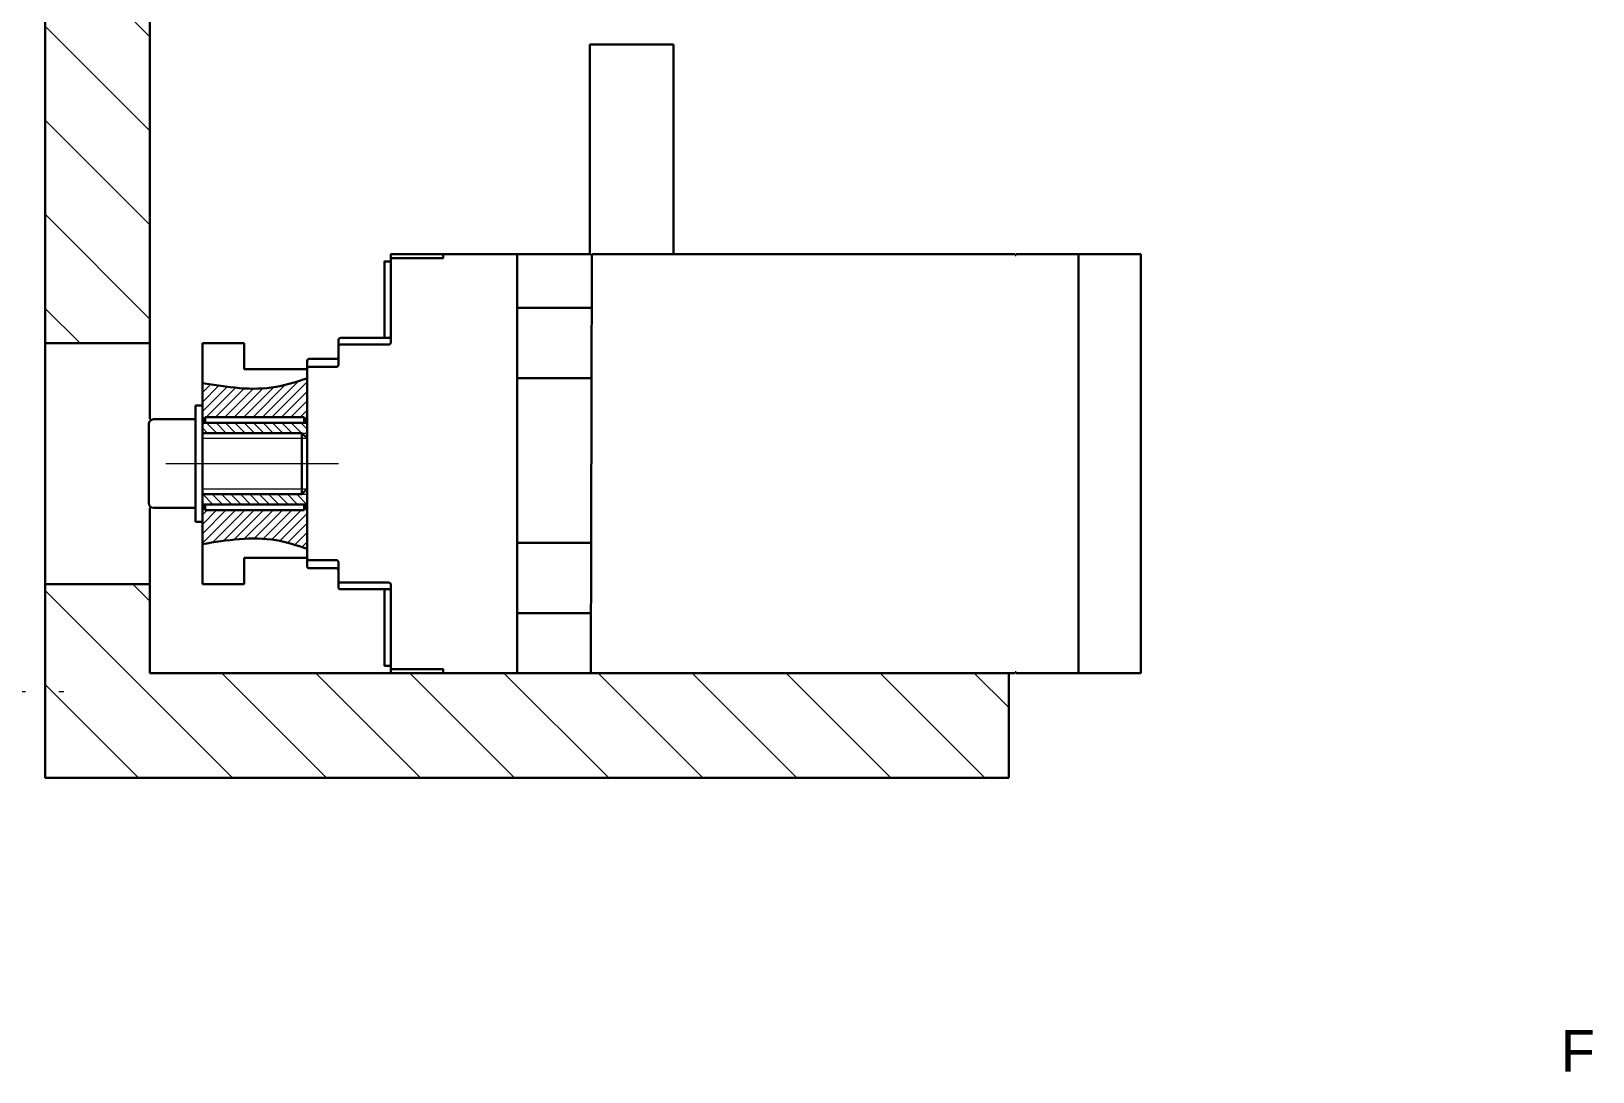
# Model space of a CAD drawing. Header units: millimetres. Extents: x 587 to 10361, y -8386 to 1488.
# Drawn here: x 8144.3 to 8293.4, y -6230.3 to -6130.9 of the extents above; entities that cross this region are included whole.
import ezdxf

# ---------------------------------------------------------------- set-up
doc = ezdxf.new("R2010")
doc.units = ezdxf.units.MM
doc.linetypes.add('ACAD_ISO10W100', pattern=[18, 12, -3, 0, -3])
doc.linetypes.add('CENTER2', pattern=[28.575, 19.05, -3.175, 3.175, -3.175])
for name, color, linetype, lineweight in [('Cienka', 30, 'Continuous', 0), ('Gruba', 7, 'Continuous', 30), ('Kreskowanie', 10, 'Continuous', 0), ('Symetria', 210, 'ACAD_ISO10W100', 0), ('Widoczne (ISO)', 7, 'Continuous', 30), ('Wymiar', 3, 'Continuous', 20)]:
    doc.layers.add(name, color=color, linetype=linetype, lineweight=lineweight)
pattern_1 = [(45, (-8643.8784, 1510.2203), (-0.449012806, 0.449012806), [])]

# ---------------------------------------------------------------- blocks, each defined once
blk = doc.blocks.new('*U578')
at = {"layer": 'Symetria', "color": 0, "linetype": 'CENTER2', "transparency": 16777216}
blk.add_line((-8.25, 0), (8.25, 0), dxfattribs=at)
blk = doc.blocks.new('*U581')
at = {"layer": 'Symetria', "color": 0, "linetype": 'CENTER2', "transparency": 16777216}
for p, q in [((0, 4.8), (0, 27.5)), ((-27.5, 0), (-4.8, 0)), ((4.8, 0), (27.5, 0)), ((0, -27.5), (0, -4.8))]:
    blk.add_line(p, q, dxfattribs=at)
at = {"layer": 'Symetria', "color": 0, "linetype": 'Continuous', "transparency": 16777216}
for p, q in [((0, -2.4), (0, 2.4)), ((-2.4, 0), (2.4, 0))]:
    blk.add_line(p, q, dxfattribs=at)

msp = doc.modelspace()

# ---------------------------------------------------------------- hatches: boundary and pattern name
at = {"layer": 'Kreskowanie'}
h = msp.add_hatch(dxfattribs=at)
h.set_pattern_fill('ANSI31', color=256, scale=2, angle=90)
h.set_pattern_definition([(135, (-8645.8784, 1510.22), (-4.490128, -4.490128), [])])
h.paths.add_polyline_path([(8155.661, -6102.491), (8153.761, -6100.591), (8145.661, -6100.591), (8145.661, -6160.691), (8155.661, -6160.691)])
h.paths.add_polyline_path([(8237.661, -6192.191), (8155.661, -6192.191), (8155.661, -6183.691), (8145.661, -6183.691), (8145.661, -6202.191), (8237.661, -6202.191)])
h.paths.add_polyline_path([(8155.661, -6070.491), (8153.761, -6068.591), (8145.661, -6068.591), (8145.661, -6095.591), (8153.761, -6095.591), (8155.061, -6094.291), (8155.661, -6093.691)])
h.paths.add_polyline_path([(8155.661, -6042.191), (8145.661, -6042.191), (8145.661, -6063.591), (8153.761, -6063.591), (8155.061, -6062.291), (8155.661, -6061.691)])
h = msp.add_hatch(dxfattribs=at)
h.set_pattern_fill('ANSI31', color=256, scale=0.2)
h.set_pattern_definition(pattern_1)
edge = h.paths.add_edge_path()
edge.add_spline(control_points=[(8170.661, -6164.056), (8169.678, -6164.378), (8166.444, -6165.436), (8163.034, -6164.886), (8160.661, -6164.504)], knot_values=[0, 0, 0, 0, 1.5375468, 5.0599613, 5.0599613, 5.0599613, 5.0599613], degree=3, periodic=0)
edge.add_line((8160.661, -6164.504), (8160.661, -6165.391))
edge.add_line((8160.661, -6165.391), (8160.661, -6166.586))
edge.add_line((8160.661, -6166.586), (8160.661, -6167.589))
edge.add_line((8160.661, -6167.589), (8160.661, -6168.298))
edge.add_line((8160.661, -6168.298), (8160.947, -6167.752))
edge.add_line((8160.947, -6167.752), (8170.376, -6167.752))
edge.add_line((8170.376, -6167.752), (8170.661, -6168.298))
edge.add_line((8170.661, -6168.298), (8170.661, -6164.056))
h = msp.add_hatch(dxfattribs=at)
h.set_pattern_fill('ANSI31', color=256, scale=0.2, angle=90)
h.set_pattern_definition([(135, (-8645.8784, 1510.2203), (-0.449012806, -0.449012806), [])])
h.paths.add_polyline_path([(8170.661, -6168.298), (8160.661, -6168.298), (8160.661, -6169.272), (8170.165, -6169.272), (8170.661, -6169.272)])
h.paths.add_polyline_path([(8170.661, -6175.111), (8170.165, -6175.111), (8160.661, -6175.111), (8160.661, -6176.084), (8170.661, -6176.084)])
h = msp.add_hatch(dxfattribs=at)
h.set_pattern_fill('ANSI31', color=256, scale=0.2)
h.set_pattern_definition(pattern_1)
edge = h.paths.add_edge_path()
edge.add_spline(control_points=[(8170.661, -6180.326), (8169.678, -6180.005), (8166.444, -6178.947), (8163.034, -6179.496), (8160.661, -6179.879)], knot_values=[0, 0, 0, 0, 1.5375468, 5.0599613, 5.0599613, 5.0599613, 5.0599613], degree=3, periodic=0)
edge.add_line((8160.661, -6179.879), (8160.661, -6178.991))
edge.add_line((8160.661, -6178.991), (8160.661, -6177.796))
edge.add_line((8160.661, -6177.796), (8160.661, -6176.793))
edge.add_line((8160.661, -6176.793), (8160.661, -6176.084))
edge.add_line((8160.661, -6176.084), (8160.947, -6176.631))
edge.add_line((8160.947, -6176.631), (8170.376, -6176.631))
edge.add_line((8170.376, -6176.631), (8170.661, -6176.084))
edge.add_line((8170.661, -6176.084), (8170.661, -6180.326))

# ---------------------------------------------------------------- linework, layer by layer
at = {"layer": 'Cienka'}
for p, q in [((8170.165, -6169.272), (8170.661, -6169.272)), ((8160.661, -6169.768), (8170.661, -6169.768)), ((8160.661, -6174.614), (8170.661, -6174.614)), ((8170.165, -6175.111), (8170.661, -6175.111))]:
    msp.add_line(p, q, dxfattribs=at)
at = {"layer": 'Gruba'}
for p, q in [((8190.715, -6152.191), (8190.715, -6192.191)), ((8197.848, -6152.291), (8197.748, -6192.191)), ((8244.305, -6152.191), (8244.305, -6192.191)), ((8190.715, -6157.337), (8197.836, -6157.337)), ((8155.661, -6160.691), (8145.661, -6160.691)), ((8190.715, -6164.049), (8197.819, -6164.049)), ((8159.994, -6177.753), (8159.994, -6166.63)), ((8160.661, -6166.63), (8159.994, -6166.63)), ((8160.661, -6169.967), (8160.661, -6166.63)), ((8160.661, -6168.298), (8160.947, -6167.752)), ((8160.947, -6167.752), (8170.376, -6167.752)), ((8160.947, -6167.752), (8160.947, -6168.298)), ((8170.661, -6168.298), (8170.376, -6167.752)), ((8170.376, -6167.752), (8170.376, -6168.298)), ((8170.661, -6168.298), (8170.661, -6167.741)), ((8155.545, -6175.973), (8155.545, -6168.409)), ((8155.989, -6167.965), (8159.994, -6167.965)), ((8160.661, -6168.298), (8170.661, -6168.298)), ((8160.661, -6169.272), (8170.165, -6169.272)), ((8170.165, -6169.272), (8170.165, -6172.191)), ((8170.165, -6169.272), (8170.661, -6169.768)), ((8160.661, -6176.957), (8160.661, -6169.967)), ((8170.165, -6175.111), (8170.165, -6172.191)), ((8160.661, -6175.111), (8170.165, -6175.111)), ((8170.165, -6175.111), (8170.661, -6174.614)), ((8155.989, -6176.418), (8159.994, -6176.418)), ((8160.661, -6176.084), (8170.661, -6176.084)), ((8160.661, -6176.084), (8160.947, -6176.631)), ((8160.947, -6176.631), (8160.947, -6176.084)), ((8160.947, -6176.631), (8170.376, -6176.631)), ((8170.661, -6176.084), (8170.376, -6176.631)), ((8170.376, -6176.631), (8170.376, -6176.084)), ((8160.661, -6177.753), (8159.994, -6177.753)), ((8160.661, -6177.753), (8160.661, -6176.957)), ((8190.715, -6179.764), (8197.836, -6179.764)), ((8155.661, -6183.691), (8145.661, -6183.691)), ((8190.715, -6186.476), (8197.819, -6186.476))]:
    msp.add_line(p, q, dxfattribs=at)
for centre, start, end in [((8155.989, -6168.409), 90, 180), ((8155.989, -6175.973), 180, 270)]:
    msp.add_arc(centre, 0.445, start, end, dxfattribs=at)
for points in [[(8170.661, -6164.056), (8167.696, -6164.872), (8160.661, -6164.504)], [(8170.661, -6180.326), (8167.696, -6179.51), (8160.661, -6179.879)]]:
    msp.add_spline(points, degree=3, dxfattribs=at)
at = {"layer": 'Widoczne (ISO)'}
for p, q in [((8145.661, -6100.591), (8145.661, -6202.191)), ((8155.661, -6167.965), (8155.661, -6102.491)), ((8197.661, -6132.191), (8205.661, -6132.191)), ((8197.661, -6152.191), (8197.661, -6132.191)), ((8205.661, -6132.191), (8205.661, -6152.191)), ((8178.041, -6160.191), (8178.041, -6152.911)), ((8178.061, -6152.891), (8178.641, -6152.891)), ((8178.661, -6152.891), (8178.641, -6152.891)), ((8178.661, -6152.211), (8178.661, -6152.586)), ((8178.661, -6152.586), (8178.661, -6160.615)), ((8183.647, -6152.191), (8178.681, -6152.191)), ((8183.641, -6152.565), (8178.681, -6152.565)), ((8183.661, -6152.211), (8183.661, -6152.545)), ((8197.748, -6152.191), (8183.681, -6152.191)), ((8197.748, -6152.291), (8197.748, -6152.191)), ((8197.848, -6152.291), (8197.748, -6152.291)), ((8238.269, -6152.191), (8197.848, -6152.191)), ((8197.848, -6152.191), (8197.848, -6152.291)), ((8238.269, -6152.291), (8238.269, -6152.191)), ((8238.369, -6152.291), (8238.269, -6152.291)), ((8250.241, -6152.191), (8238.369, -6152.191)), ((8238.369, -6152.191), (8238.369, -6152.291)), ((8250.261, -6192.171), (8250.261, -6152.211)), ((8173.661, -6160.391), (8173.661, -6161.037)), ((8173.861, -6160.191), (8178.461, -6160.191)), ((8160.661, -6161.355), (8160.661, -6160.691)), ((8164.661, -6160.691), (8160.661, -6160.691)), ((8160.661, -6161.355), (8160.661, -6163.616)), ((8164.661, -6161.355), (8164.661, -6160.691)), ((8164.661, -6163.191), (8164.661, -6161.355)), ((8173.661, -6161.037), (8173.661, -6162.746)), ((8178.461, -6160.826), (8173.861, -6160.826)), ((8164.661, -6163.191), (8170.661, -6163.191)), ((8170.661, -6162.391), (8170.661, -6163.179)), ((8170.661, -6163.179), (8170.661, -6181.203)), ((8170.661, -6164.056), (8170.661, -6163.191)), ((8170.861, -6162.191), (8173.461, -6162.191)), ((8173.461, -6162.962), (8170.861, -6162.962)), ((8160.661, -6163.616), (8160.661, -6165.391)), ((8170.661, -6168.298), (8170.661, -6164.056)), ((8160.661, -6165.391), (8160.661, -6166.586)), ((8160.661, -6166.586), (8160.661, -6167.589)), ((8160.661, -6167.589), (8160.661, -6176.793)), ((8170.661, -6175.111), (8170.661, -6169.272)), ((8155.661, -6192.191), (8155.661, -6176.418)), ((8160.661, -6177.791), (8160.661, -6175.591)), ((8160.661, -6176.793), (8160.661, -6177.796)), ((8170.661, -6180.326), (8170.661, -6176.084)), ((8160.661, -6177.796), (8160.661, -6178.991)), ((8160.661, -6178.991), (8160.661, -6180.767)), ((8160.661, -6180.767), (8160.661, -6183.028)), ((8164.661, -6183.028), (8164.661, -6181.191)), ((8164.661, -6181.191), (8170.661, -6181.191)), ((8170.661, -6181.191), (8170.661, -6180.326)), ((8170.661, -6181.203), (8170.661, -6181.991)), ((8170.861, -6181.42), (8173.461, -6181.42)), ((8170.861, -6182.191), (8173.461, -6182.191)), ((8173.661, -6181.637), (8173.661, -6183.346)), ((8160.661, -6183.691), (8160.661, -6183.028)), ((8164.661, -6183.691), (8160.661, -6183.691)), ((8164.661, -6183.691), (8164.661, -6183.028)), ((8173.661, -6183.346), (8173.661, -6183.991)), ((8173.861, -6183.557), (8178.461, -6183.557)), ((8173.861, -6184.191), (8178.461, -6184.191)), ((8178.041, -6191.471), (8178.041, -6184.191)), ((8178.661, -6183.768), (8178.661, -6191.797)), ((8178.641, -6191.491), (8178.061, -6191.491)), ((8178.641, -6191.491), (8178.661, -6191.491)), ((8237.661, -6192.191), (8155.661, -6192.191)), ((8178.661, -6191.797), (8178.661, -6192.171)), ((8178.681, -6191.817), (8183.641, -6191.817)), ((8183.661, -6191.838), (8183.661, -6192.171)), ((8183.681, -6192.191), (8197.748, -6192.191)), ((8197.748, -6192.191), (8197.748, -6192.091)), ((8197.748, -6192.091), (8197.848, -6192.091)), ((8197.848, -6192.091), (8197.848, -6192.191)), ((8197.848, -6192.191), (8238.269, -6192.191)), ((8237.661, -6202.191), (8237.661, -6192.191)), ((8238.269, -6192.191), (8238.269, -6192.091)), ((8238.269, -6192.091), (8238.369, -6192.091)), ((8238.369, -6192.091), (8238.369, -6192.191)), ((8238.369, -6192.191), (8250.241, -6192.191)), ((8145.661, -6202.191), (8237.661, -6202.191))]:
    msp.add_line(p, q, dxfattribs=at)
for centre, radius, start, end in [((8178.061, -6152.911), 0.02, 90, 180), ((8178.681, -6152.211), 0.02, 90, 180), ((8183.681, -6152.211), 0.02, 90, 180), ((8250.241, -6152.211), 0.02, 0, 90), ((8173.861, -6160.391), 0.2, 90, 180), ((8178.461, -6159.991), 0.2, 270, 0), ((8170.861, -6162.391), 0.2, 90, 180), ((8173.461, -6161.991), 0.2, 270, 0), ((8170.861, -6181.991), 0.2, 180, 270), ((8173.461, -6182.391), 0.2, 0, 90), ((8173.861, -6183.991), 0.2, 180, 270), ((8178.461, -6184.391), 0.2, 0, 90), ((8178.061, -6191.471), 0.02, 180, 270), ((8178.681, -6192.171), 0.02, 180, 270), ((8183.681, -6192.171), 0.02, 180, 270), ((8250.241, -6192.171), 0.02, 270, 0)]:
    msp.add_arc(centre, radius, start, end, dxfattribs=at)
for points, knots in [([(8178.681, -6152.565), (8178.679, -6152.565), (8178.676, -6152.566), (8178.671, -6152.568), (8178.669, -6152.57), (8178.665, -6152.573), (8178.664, -6152.576), (8178.662, -6152.58), (8178.661, -6152.583), (8178.661, -6152.586)], [0, 0, 0, 0, 0.0003680083, 0.0003680083, 0.000739591, 0.000739591, 0.0011155357, 0.0011155357, 0.0014951252, 0.0014951252, 0.0014951252, 0.0014951252]), ([(8183.661, -6152.545), (8183.661, -6152.547), (8183.661, -6152.55), (8183.659, -6152.555), (8183.657, -6152.558), (8183.653, -6152.561), (8183.651, -6152.563), (8183.646, -6152.565), (8183.644, -6152.565), (8183.641, -6152.565)], [0.001495067, 0.001495067, 0.001495067, 0.001495067, 0.001874625, 0.001874625, 0.0022505623, 0.0022505623, 0.0026221477, 0.0026221477, 0.0029901587, 0.0029901587, 0.0029901587, 0.0029901587]), ([(8183.647, -6152.192), (8183.647, -6152.191), (8183.647, -6152.192), (8183.646, -6152.193), (8183.646, -6152.194), (8183.646, -6152.194), (8183.646, -6152.194), (8183.646, -6152.195), (8183.646, -6152.198), (8183.645, -6152.201), (8183.645, -6152.201), (8183.645, -6152.201), (8183.645, -6152.201), (8183.645, -6152.205), (8183.644, -6152.208), (8183.644, -6152.213), (8183.644, -6152.216), (8183.644, -6152.219), (8183.653, -6152.218)], [0, 0, 0, 0, 0.23139847, 0.23139847, 0.23139847, 0.25, 0.25, 0.25, 0.48149695, 0.48149695, 0.48149695, 0.5, 0.5, 0.5, 0.74093514, 0.74093514, 0.74093514, 0.87763791, 0.87763791, 0.87763791, 0.87763791]), ([(8183.647, -6152.192), (8183.648, -6152.192), (8183.649, -6152.192), (8183.654, -6152.191), (8183.658, -6152.191), (8183.661, -6152.191)], [0.31373942, 0.31373942, 0.31373942, 0.31373942, 0.5, 0.5, 1, 1, 1, 1]), ([(8183.651, -6152.191), (8183.651, -6152.191), (8183.652, -6152.191), (8183.653, -6152.191), (8183.653, -6152.191), (8183.654, -6152.191), (8183.654, -6152.191), (8183.654, -6152.191), (8183.654, -6152.191), (8183.655, -6152.191), (8183.655, -6152.191), (8183.655, -6152.191), (8183.655, -6152.191), (8183.655, -6152.191), (8183.655, -6152.191), (8183.655, -6152.191), (8183.655, -6152.191), (8183.655, -6152.191)], [0, 0, 0, 0, 0.00010208648, 0.00010208648, 0.00014852074, 0.00014852074, 0.00017839105, 0.00017839105, 0.00020785246, 0.00020785246, 0.00024876546, 0.00024876546, 0.00028885001, 0.00028885001, 0.00040677385, 0.00040677385, 0.0005356001, 0.0005356001, 0.0005356001, 0.0005356001]), ([(8183.651, -6152.191), (8183.651, -6152.191), (8183.652, -6152.191), (8183.653, -6152.191), (8183.653, -6152.191), (8183.654, -6152.191), (8183.654, -6152.191), (8183.654, -6152.191), (8183.654, -6152.191), (8183.655, -6152.191), (8183.655, -6152.191), (8183.655, -6152.191), (8183.655, -6152.191), (8183.655, -6152.191), (8183.655, -6152.191), (8183.655, -6152.191), (8183.655, -6152.191), (8183.655, -6152.191)], [0, 0, 0, 0, 0.00010208584, 0.00010208584, 0.00014852441, 0.00014852441, 0.0001783939, 0.0001783939, 0.00020785286, 0.00020785286, 0.00024876585, 0.00024876585, 0.00028885041, 0.00028885041, 0.00040677563, 0.00040677563, 0.00053560012, 0.00053560012, 0.00053560012, 0.00053560012]), ([(8183.653, -6152.218), (8183.652, -6152.211), (8183.652, -6152.205), (8183.655, -6152.198), (8183.656, -6152.196), (8183.661, -6152.194)], [0.12232747, 0.12232747, 0.12232747, 0.12232747, 0.5, 0.5, 0.71286483, 0.71286483, 0.71286483, 0.71286483]), ([(8183.681, -6152.191), (8183.678, -6152.191), (8183.675, -6152.191), (8183.668, -6152.191), (8183.664, -6152.191), (8183.661, -6152.191)], [0, 0, 0, 0, 0.5, 0.5, 1, 1, 1, 1]), ([(8173.861, -6160.826), (8173.837, -6160.826), (8173.808, -6160.832), (8173.763, -6160.851), (8173.739, -6160.868), (8173.703, -6160.904), (8173.687, -6160.931), (8173.667, -6160.979), (8173.661, -6161.01), (8173.661, -6161.037)], [0, 0, 0, 0, 0.003637615, 0.003637615, 0.007378343, 0.007378343, 0.011249171, 0.011249171, 0.015234514, 0.015234514, 0.015234514, 0.015234514]), ([(8178.661, -6160.615), (8178.661, -6160.641), (8178.655, -6160.672), (8178.636, -6160.721), (8178.619, -6160.747), (8178.584, -6160.783), (8178.559, -6160.8), (8178.514, -6160.82), (8178.485, -6160.826), (8178.461, -6160.826)], [0.015204913, 0.015204913, 0.015204913, 0.015204913, 0.019173896, 0.019173896, 0.023041045, 0.023041045, 0.026783092, 0.026783092, 0.03042209, 0.03042209, 0.03042209, 0.03042209]), ([(8170.861, -6162.962), (8170.837, -6162.962), (8170.809, -6162.968), (8170.764, -6162.988), (8170.739, -6163.005), (8170.704, -6163.042), (8170.687, -6163.069), (8170.667, -6163.119), (8170.661, -6163.152), (8170.661, -6163.179)], [0, 0, 0, 0, 0.003606576, 0.003606576, 0.007365705, 0.007365705, 0.011320355, 0.011320355, 0.015450813, 0.015450813, 0.015450813, 0.015450813]), ([(8173.661, -6162.746), (8173.661, -6162.773), (8173.655, -6162.805), (8173.635, -6162.855), (8173.618, -6162.882), (8173.583, -6162.919), (8173.558, -6162.937), (8173.513, -6162.956), (8173.485, -6162.962), (8173.461, -6162.962)], [0.015395529, 0.015395529, 0.015395529, 0.015395529, 0.019495251, 0.019495251, 0.023443163, 0.023443163, 0.027204751, 0.027204751, 0.03081385, 0.03081385, 0.03081385, 0.03081385]), ([(8170.661, -6181.203), (8170.661, -6181.231), (8170.667, -6181.263), (8170.687, -6181.314), (8170.704, -6181.34), (8170.739, -6181.378), (8170.764, -6181.395), (8170.809, -6181.414), (8170.837, -6181.42), (8170.861, -6181.42)], [-0.015450813, -0.015450813, -0.015450813, -0.015450813, -0.011320355, -0.011320355, -0.007365705, -0.007365705, -0.003606576, -0.003606576, 0, 0, 0, 0]), ([(8173.461, -6181.42), (8173.485, -6181.42), (8173.513, -6181.426), (8173.558, -6181.446), (8173.583, -6181.463), (8173.618, -6181.501), (8173.635, -6181.527), (8173.655, -6181.577), (8173.661, -6181.609), (8173.661, -6181.637)], [-0.03081385, -0.03081385, -0.03081385, -0.03081385, -0.027204751, -0.027204751, -0.023443163, -0.023443163, -0.019495251, -0.019495251, -0.015395529, -0.015395529, -0.015395529, -0.015395529]), ([(8173.661, -6183.346), (8173.661, -6183.372), (8173.667, -6183.403), (8173.687, -6183.452), (8173.703, -6183.478), (8173.739, -6183.515), (8173.763, -6183.532), (8173.808, -6183.551), (8173.837, -6183.557), (8173.861, -6183.557)], [-0.015234514, -0.015234514, -0.015234514, -0.015234514, -0.011249171, -0.011249171, -0.007378343, -0.007378343, -0.003637615, -0.003637615, 0, 0, 0, 0]), ([(8178.461, -6183.557), (8178.485, -6183.557), (8178.514, -6183.563), (8178.559, -6183.582), (8178.584, -6183.599), (8178.619, -6183.636), (8178.636, -6183.662), (8178.655, -6183.71), (8178.661, -6183.741), (8178.661, -6183.768)], [-0.03042209, -0.03042209, -0.03042209, -0.03042209, -0.026783092, -0.026783092, -0.023041045, -0.023041045, -0.019173896, -0.019173896, -0.015204913, -0.015204913, -0.015204913, -0.015204913]), ([(8178.661, -6191.797), (8178.661, -6191.799), (8178.662, -6191.802), (8178.664, -6191.807), (8178.665, -6191.81), (8178.669, -6191.813), (8178.671, -6191.815), (8178.676, -6191.817), (8178.679, -6191.817), (8178.681, -6191.817)], [-0.0014951252, -0.0014951252, -0.0014951252, -0.0014951252, -0.0011155357, -0.0011155357, -0.000739591, -0.000739591, -0.0003680083, -0.0003680083, 0, 0, 0, 0]), ([(8183.641, -6191.817), (8183.644, -6191.817), (8183.646, -6191.818), (8183.651, -6191.82), (8183.653, -6191.821), (8183.657, -6191.825), (8183.659, -6191.827), (8183.661, -6191.832), (8183.661, -6191.835), (8183.661, -6191.838)], [-0.0029901587, -0.0029901587, -0.0029901587, -0.0029901587, -0.0026221477, -0.0026221477, -0.0022505623, -0.0022505623, -0.001874625, -0.001874625, -0.001495067, -0.001495067, -0.001495067, -0.001495067]), ([(8183.643, -6192.151), (8183.644, -6192.158), (8183.644, -6192.164), (8183.644, -6192.169), (8183.644, -6192.174), (8183.645, -6192.178), (8183.645, -6192.181), (8183.645, -6192.182), (8183.645, -6192.182), (8183.645, -6192.182), (8183.646, -6192.185), (8183.646, -6192.187), (8183.646, -6192.189), (8183.646, -6192.189), (8183.646, -6192.189), (8183.646, -6192.189), (8183.647, -6192.19), (8183.647, -6192.191), (8183.647, -6192.191)], [0, 0, 0, 0, 0.25, 0.25, 0.25, 0.5, 0.5, 0.5, 0.5185031, 0.5185031, 0.5185031, 0.75, 0.75, 0.75, 0.7686015, 0.7686015, 0.7686015, 1, 1, 1, 1]), ([(8183.655, -6192.157), (8183.652, -6192.167), (8183.651, -6192.176), (8183.656, -6192.188), (8183.659, -6192.191), (8183.661, -6192.191)], [0, 0, 0, 0, 0.5, 0.5, 1, 1, 1, 1]), ([(8183.655, -6192.191), (8183.655, -6192.191), (8183.655, -6192.191), (8183.655, -6192.191), (8183.655, -6192.191), (8183.655, -6192.191), (8183.655, -6192.191), (8183.654, -6192.191), (8183.654, -6192.191), (8183.654, -6192.191), (8183.654, -6192.191), (8183.653, -6192.191), (8183.653, -6192.191), (8183.652, -6192.191), (8183.651, -6192.191), (8183.651, -6192.191)], [0.00795247133, 0.00795247133, 0.00795247133, 0.00795247133, 0.00810197795, 0.00810197795, 0.0082340587, 0.0082340587, 0.00827394583, 0.00827394583, 0.00829494146, 0.00829494146, 0.00833867309, 0.00833867309, 0.00841171928, 0.00841171928, 0.00848817019, 0.00848817019, 0.00848817019, 0.00848817019]), ([(8183.655, -6192.191), (8183.655, -6192.191), (8183.655, -6192.191), (8183.655, -6192.191), (8183.655, -6192.191), (8183.655, -6192.191), (8183.655, -6192.191), (8183.655, -6192.191), (8183.655, -6192.191), (8183.654, -6192.191), (8183.654, -6192.191), (8183.654, -6192.191), (8183.653, -6192.191), (8183.652, -6192.191), (8183.651, -6192.191), (8183.651, -6192.191)], [0.01772712657, 0.01772712657, 0.01772712657, 0.01772712657, 0.01794294295, 0.01794294295, 0.01799350254, 0.01799350254, 0.01803476491, 0.01803476491, 0.01805484195, 0.01805484195, 0.01807620851, 0.01807620851, 0.01816401733, 0.01816401733, 0.018262653, 0.018262653, 0.018262653, 0.018262653])]:
    msp.add_open_spline(points, degree=3, knots=knots, dxfattribs=at)
for points in [[(8183.653, -6152.218), (8183.645, -6152.224), (8183.645, -6152.227), (8183.651, -6152.227)], [(8183.651, -6152.229), (8183.652, -6152.228), (8183.654, -6152.227), (8183.655, -6152.225)], [(8183.653, -6152.226), (8183.654, -6152.223), (8183.654, -6152.221), (8183.653, -6152.218)], [(8183.655, -6152.225), (8183.654, -6152.223), (8183.654, -6152.221), (8183.653, -6152.218)], [(8183.657, -6152.194), (8183.658, -6152.194), (8183.658, -6152.193), (8183.659, -6152.193)], [(8183.66, -6152.192), (8183.66, -6152.191), (8183.661, -6152.191), (8183.661, -6152.191)], [(8183.661, -6152.194), (8183.663, -6152.192), (8183.662, -6152.191), (8183.661, -6152.191)], [(8183.661, -6152.211), (8183.661, -6152.211), (8183.661, -6152.211), (8183.661, -6152.211)], [(8183.647, -6192.191), (8183.648, -6192.191), (8183.649, -6192.191), (8183.651, -6192.191)], [(8183.655, -6192.157), (8183.654, -6192.156), (8183.652, -6192.155), (8183.651, -6192.154)], [(8183.651, -6192.191), (8183.654, -6192.191), (8183.658, -6192.191), (8183.661, -6192.191)], [(8183.661, -6192.171), (8183.661, -6192.171), (8183.661, -6192.171), (8183.661, -6192.171)]]:
    msp.add_open_spline(points, degree=3, dxfattribs=at)

# ---------------------------------------------------------------- block references
at = {"layer": 'Symetria', "linetype": 'CENTER2'}
for name, p in [('*U581', (8119.928, -6193.947)), ('*U578', (8165.413, -6172.191))]:
    msp.add_blockref(name, p, dxfattribs=at)

# ---------------------------------------------------------------- texts
at = {"layer": 'Wymiar', "insert": (8290.362, -6226.254), "char_height": 4, "attachment_point": 1}
msp.add_mtext_dynamic_manual_height_columns('F', width=4.34276, gutter_width=12.5, heights=[0], dxfattribs=at)

doc.saveas('drawing.dxf')
